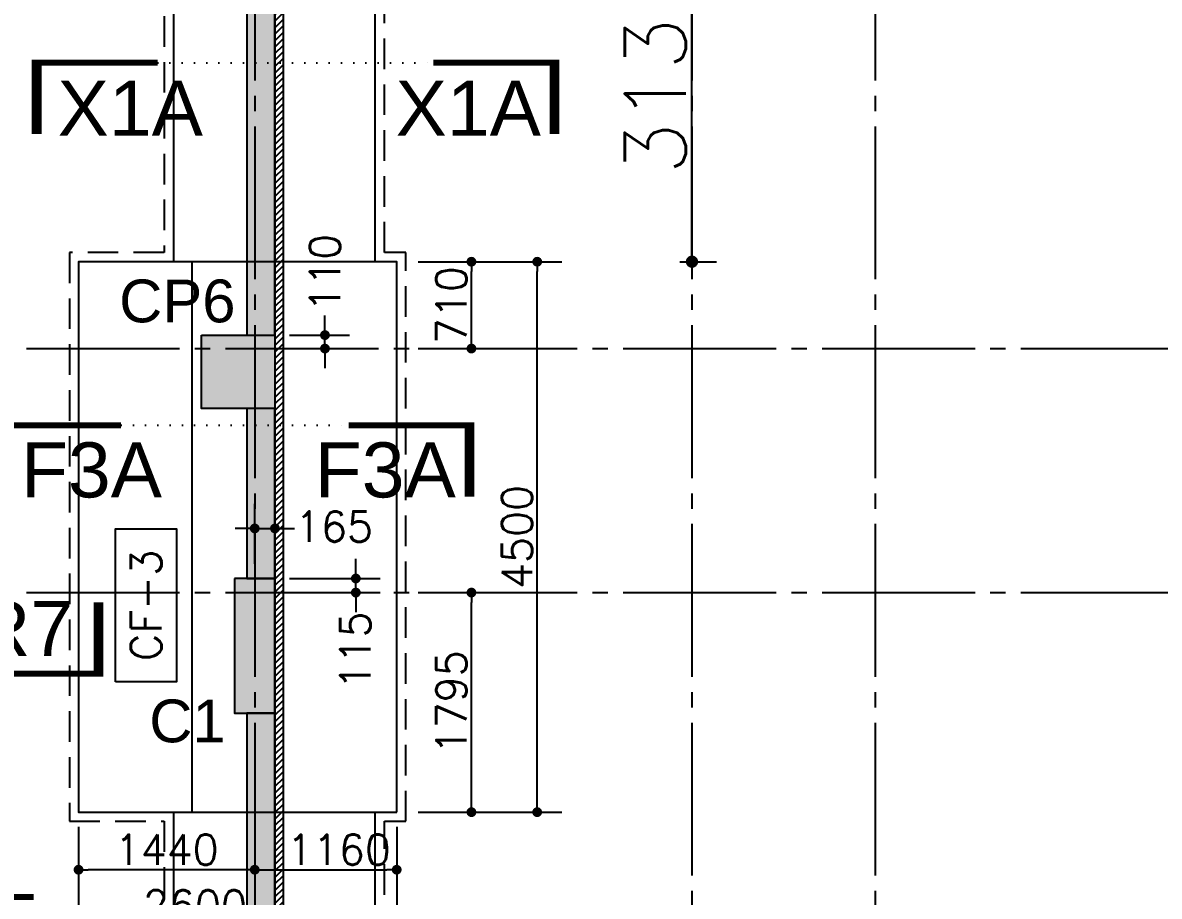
# Model space of a CAD drawing. Extents: x -200722 to 834823, y -494970 to 88783.
# Drawn here: x 274863 to 284150, y 2324 to 9466 of the extents above; entities that cross this region are included whole.
import ezdxf
from ezdxf.enums import TextEntityAlignment as Align

# ---------------------------------------------------------------- set-up
doc = ezdxf.new("R2010")
doc.units = 0
doc.header["$LTSCALE"] = 100
doc.header["$MEASUREMENT"] = 0
doc.header["$PDMODE"] = 34
for name, pattern in [('ACAD_ISO04W100', [30, 24, -3, 0, -3]), ('CL', [3.25, 2.5, -0.25, 0.25, -0.25]), ('DOT', [0.25, 0, -0.25]), ('HIDDEN', [0.375, 0.25, -0.125])]:
    doc.linetypes.add(name, pattern=pattern)
doc.layers.get('0').update_dxf_attribs({"linetype": 'CONTINUOUS'})
doc.layers.get('DEFPOINTS').update_dxf_attribs({"linetype": 'CONTINUOUS'})
for name, color, linetype in [('A-Grid', 5, 'ACAD_ISO04W100'), ('BEAM', 4, 'CONTINUOUS'), ('COL', 150, 'CONTINUOUS'), ('COL. SHED. STEEL.', 6, 'CONTINUOUS'), ('COL_H', 235, 'CONTINUOUS'), ('DIM', 3, 'CONTINUOUS'), ('F_EXEC', 3, 'HIDDEN'), ('F_FTG1', 11, 'CONTINUOUS'), ('RCCWALL', 6, 'CONTINUOUS'), ('TEXT', 2, 'CONTINUOUS')]:
    doc.layers.add(name, color=color, linetype=linetype)
doc.layers.add('HATCH', color=252, linetype='CONTINUOUS', lineweight=30)
doc.styles.add('AR', font='arial.ttf')
doc.styles.add('ROMANS', font='romans.shx')
doc.styles.get("Standard").update_dxf_attribs({"font": 'simplex.shx'})
doc.styles.add('TIMES-N', font='arial.ttf')
doc.dimstyles.new('01 S.K', dxfattribs={"dimtxt": 230, "dimasz": 100, "dimexe": 200, "dimexo": 100, "dimgap": 50, "dimtad": 1, "dimdec": 0, "dimzin": 0, "dimdsep": 46, "dimtxsty": 'Standard', "dimblk": 'DOT', "dimcen": 0.09, "dimclrd": 4, "dimclre": 4, "dimclrt": 4, "dimadec": 0, "dimazin": 0, "dimtfac": 1, "dimtdec": 0, "dimtofl": 0, "dimtmove": 0, "dimatfit": 3, "dimfxl": 2, "dimtolj": 1, "dimtzin": 0, "dimarcsym": 1})
doc.dimstyles.new('STANDARD$0', dxfattribs={"dimtxt": 2.5, "dimasz": 2.5, "dimexe": 2, "dimexo": 0.7, "dimgap": 0.9, "dimtad": 1, "dimdec": 0, "dimdsep": 46, "dimtxsty": 'ROMANS', "dimcen": 0.09, "dimclrd": 4, "dimclre": 4, "dimclrt": 3, "dimadec": 0, "dimazin": 0, "dimtfac": 1, "dimtdec": 0, "dimtmove": 0, "dimatfit": 3, "dimfxl": 1, "dimtolj": 1, "dimtzin": 0, "dimarcsym": 0})

# ---------------------------------------------------------------- blocks, each defined once
blk = doc.blocks.new('DOT')
at = {"color": 0, "linetype": 'ByBlock'}
blk.add_line((-0.5, 0), (-1, 0), dxfattribs=at)
at = {"color": 0, "linetype": 'ByBlock', "const_width": 0.5}
blk.add_lwpolyline([(-0.25, 0, 1), (0.25, 0, 1)], format="xyb", close=True, dxfattribs=at)
blk = doc.blocks.new('*D805')
at = {"layer": 'BEAM', "color": 0, "lineweight": -2, "transparency": 16777216}
for p, q in [((276758.6, 5041.9), (276758.6, 5531.3)), ((276923.6, 5041.9), (276923.6, 5531.3)), ((276678.6, 5331.3), (276598.6, 5331.3)), ((276758.6, 5331.3), (276923.6, 5331.3)), ((277003.6, 5331.3), (277083.6, 5331.3))]:
    blk.add_line(p, q, dxfattribs=at)
at = {"layer": 'DEFPOINTS', "color": 0, "lineweight": -3, "transparency": 16777216}
for p in [(276923.6, 5331.3), (276758.6, 4921.9, 7446.6), (276923.6, 4921.9, 7446.6)]:
    blk.add_point(p, dxfattribs=at)
at = {"layer": 'BEAM', "color": 0, "lineweight": -2, "transparency": 16777216, "xscale": 80, "yscale": 80, "zscale": 80}
blk.add_blockref('DOT', (276758.6, 5331.3), dxfattribs=at)
at = {"layer": 'BEAM', "color": 0, "lineweight": -2, "transparency": 16777216, "xscale": 80, "yscale": 80, "zscale": 80, "rotation": 180}
blk.add_blockref('DOT', (276923.6, 5331.3), dxfattribs=at)
at = {"layer": 'BEAM', "color": 0, "transparency": 16777216, "insert": (277405.5, 5346.4), "char_height": 248, "attachment_point": 5}
blk.add_mtext('\\A1;165', dxfattribs=at)
blk = doc.blocks.new('_DOT')
at = {"color": 0, "linetype": 'ByBlock'}
blk.add_line((-0.5, 0), (-1, 0), dxfattribs=at)
at = {"color": 0, "linetype": 'ByBlock', "const_width": 0.5}
blk.add_lwpolyline([(-0.25, 0, 1), (0.25, 0, 1)], format="xyb", close=True, dxfattribs=at)
blk = doc.blocks.new('*D806')
at = {"layer": 'BEAM', "color": 0, "lineweight": -2, "transparency": 16777216}
for p, q in [((277584.7, 5001.9), (277584.7, 5081.9)), ((277043.6, 4921.9), (277784.7, 4921.9)), ((277584.7, 4806.9), (277584.7, 4921.9)), ((277043.6, 4806.9), (277784.7, 4806.9)), ((277584.7, 4726.9), (277584.7, 4646.9))]:
    blk.add_line(p, q, dxfattribs=at)
at = {"layer": 'DEFPOINTS', "color": 0, "lineweight": -3, "transparency": 16777216}
for p in [(276923.6, 4921.9, 7446.6), (277584.7, 4921.9), (276923.6, 4806.9, 7446.6)]:
    blk.add_point(p, dxfattribs=at)
at = {"layer": 'BEAM', "color": 0, "lineweight": -2, "transparency": 16777216, "xscale": 80, "yscale": 80, "zscale": 80}
for p, rotation in [((277584.7, 4921.9), 270), ((277584.7, 4806.9), 90)]:
    blk.add_blockref('DOT', p, dxfattribs=dict(at, rotation=rotation))
at = {"layer": 'BEAM', "color": 0, "transparency": 16777216, "insert": (277579.7, 4333.5), "char_height": 248, "attachment_point": 5, "rotation": 90}
blk.add_mtext('\\A1;115', dxfattribs=at)
blk = doc.blocks.new('*D807')
at = {"layer": 'BEAM', "color": 0, "lineweight": -2, "transparency": 16777216}
for p, q in [((277332.1, 6991.9), (277332.1, 7071.9)), ((277043.6, 6911.9), (277532.1, 6911.9)), ((277332.1, 6801.9), (277332.1, 6911.9)), ((277043.6, 6801.9), (277532.1, 6801.9)), ((277332.1, 6721.9), (277332.1, 6641.9))]:
    blk.add_line(p, q, dxfattribs=at)
at = {"layer": 'DEFPOINTS', "color": 0, "lineweight": -3, "transparency": 16777216}
for p in [(276923.6, 6911.9, 7446.6), (277332.1, 6911.9), (276923.6, 6801.9, 7446.6)]:
    blk.add_point(p, dxfattribs=at)
at = {"layer": 'BEAM', "color": 0, "lineweight": -2, "transparency": 16777216, "xscale": 80, "yscale": 80, "zscale": 80}
for p, rotation in [((277332.1, 6911.9), 270), ((277332.1, 6801.9), 90)]:
    blk.add_blockref('DOT', p, dxfattribs=dict(at, rotation=rotation))
at = {"layer": 'BEAM', "color": 0, "transparency": 16777216, "insert": (277331.6, 7420.8), "char_height": 248, "attachment_point": 5, "rotation": 90}
blk.add_mtext('\\A1;110', dxfattribs=at)
blk = doc.blocks.new('*D808')
at = {"layer": 'BEAM', "color": 0, "lineweight": -2, "transparency": 16777216}
for p, q in [((275318.6, 2891.9), (275318.6, 2341.1)), ((276758.6, 2891.9), (276758.6, 2341.1)), ((276678.6, 2541.1), (275398.6, 2541.1))]:
    blk.add_line(p, q, dxfattribs=at)
at = {"layer": 'DEFPOINTS', "color": 0, "lineweight": -3, "transparency": 16777216}
for p in [(275318.6, 3011.9, 7446.6), (276758.6, 3011.9, 7446.6), (275318.6, 2541.1)]:
    blk.add_point(p, dxfattribs=at)
at = {"layer": 'BEAM', "color": 0, "lineweight": -2, "transparency": 16777216, "xscale": 80, "yscale": 80, "zscale": 80, "rotation": 180}
blk.add_blockref('DOT', (275318.6, 2541.1), dxfattribs=at)
at = {"layer": 'BEAM', "color": 0, "lineweight": -2, "transparency": 16777216, "xscale": 80, "yscale": 80, "zscale": 80}
blk.add_blockref('DOT', (276758.6, 2541.1), dxfattribs=at)
at = {"layer": 'BEAM', "color": 0, "transparency": 16777216, "insert": (276038.6, 2705.1), "char_height": 248, "attachment_point": 5}
blk.add_mtext('\\A1;1440', dxfattribs=at)
blk = doc.blocks.new('*D809')
at = {"layer": 'BEAM', "color": 0, "lineweight": -2, "transparency": 16777216}
for p, q in [((276758.6, 2891.9), (276758.6, 2341.1)), ((277918.6, 2891.9), (277918.6, 2341.1)), ((276838.6, 2541.1), (277838.6, 2541.1))]:
    blk.add_line(p, q, dxfattribs=at)
at = {"layer": 'DEFPOINTS', "color": 0, "lineweight": -3, "transparency": 16777216}
for p in [(276758.6, 3011.9, 7446.6), (277918.6, 3011.9, 7446.6), (277918.6, 2541.1)]:
    blk.add_point(p, dxfattribs=at)
at = {"layer": 'BEAM', "color": 0, "lineweight": -2, "transparency": 16777216, "xscale": 80, "yscale": 80, "zscale": 80, "rotation": 180}
blk.add_blockref('DOT', (276758.6, 2541.1), dxfattribs=at)
at = {"layer": 'BEAM', "color": 0, "lineweight": -2, "transparency": 16777216, "xscale": 80, "yscale": 80, "zscale": 80}
blk.add_blockref('DOT', (277918.6, 2541.1), dxfattribs=at)
at = {"layer": 'BEAM', "color": 0, "transparency": 16777216, "insert": (277445.8, 2705.1), "char_height": 248, "attachment_point": 5}
blk.add_mtext('\\A1;1160', dxfattribs=at)
blk = doc.blocks.new('*D810')
at = {"layer": 'BEAM', "color": 0, "lineweight": -2, "transparency": 16777216}
for p, q in [((275318.6, 2891.9), (275318.6, 1884.9)), ((277918.6, 2891.9), (277918.6, 1884.9)), ((275398.6, 2084.9), (277838.6, 2084.9))]:
    blk.add_line(p, q, dxfattribs=at)
at = {"layer": 'DEFPOINTS', "color": 0, "lineweight": -3, "transparency": 16777216}
for p in [(275318.6, 3011.9, 7446.6), (277918.6, 3011.9, 7446.6), (277918.6, 2084.9)]:
    blk.add_point(p, dxfattribs=at)
at = {"layer": 'BEAM', "color": 0, "lineweight": -2, "transparency": 16777216, "xscale": 80, "yscale": 80, "zscale": 80, "rotation": 180}
blk.add_blockref('DOT', (275318.6, 2084.9), dxfattribs=at)
at = {"layer": 'BEAM', "color": 0, "lineweight": -2, "transparency": 16777216, "xscale": 80, "yscale": 80, "zscale": 80}
blk.add_blockref('DOT', (277918.6, 2084.9), dxfattribs=at)
at = {"layer": 'BEAM', "color": 0, "transparency": 16777216, "insert": (276269.4, 2248.9), "char_height": 248, "attachment_point": 5}
blk.add_mtext('\\A1;2600', dxfattribs=at)
blk = doc.blocks.new('*D811')
at = {"layer": 'BEAM', "color": 0, "lineweight": -2, "transparency": 16777216}
for p, q in [((278093.6, 4806.9), (278729.3, 4806.9)), ((278529.3, 3091.9), (278529.3, 4726.9)), ((278093.6, 3011.9), (278729.3, 3011.9))]:
    blk.add_line(p, q, dxfattribs=at)
at = {"layer": 'DEFPOINTS', "color": 0, "lineweight": -3, "transparency": 16777216}
for p in [(277973.6, 4806.9, 7446.6), (278529.3, 4806.9), (277973.6, 3011.9, 7446.6)]:
    blk.add_point(p, dxfattribs=at)
at = {"layer": 'BEAM', "color": 0, "lineweight": -2, "transparency": 16777216, "xscale": 80, "yscale": 80, "zscale": 80}
for p, rotation in [((278529.3, 4806.9), 90), ((278529.3, 3011.9), 270)]:
    blk.add_blockref('DOT', p, dxfattribs=dict(at, rotation=rotation))
at = {"layer": 'BEAM', "color": 0, "transparency": 16777216, "insert": (278365.3, 3909.4), "char_height": 248, "attachment_point": 5, "rotation": 90}
blk.add_mtext('\\A1;1795', dxfattribs=at)
blk = doc.blocks.new('*D812')
at = {"layer": 'BEAM', "color": 0, "lineweight": -2, "transparency": 16777216}
for p, q in [((278093.6, 7511.9), (278729.3, 7511.9)), ((278529.3, 6881.9), (278529.3, 7431.9)), ((278093.6, 6801.9), (278729.3, 6801.9))]:
    blk.add_line(p, q, dxfattribs=at)
at = {"layer": 'DEFPOINTS', "color": 0, "lineweight": -3, "transparency": 16777216}
for p in [(277973.6, 7511.9, 7446.6), (278529.3, 7511.9), (277973.6, 6801.9, 7446.6)]:
    blk.add_point(p, dxfattribs=at)
at = {"layer": 'BEAM', "color": 0, "lineweight": -2, "transparency": 16777216, "xscale": 80, "yscale": 80, "zscale": 80}
for p, rotation in [((278529.3, 7511.9), 90), ((278529.3, 6801.9), 270)]:
    blk.add_blockref('DOT', p, dxfattribs=dict(at, rotation=rotation))
at = {"layer": 'BEAM', "color": 0, "transparency": 16777216, "insert": (278365.3, 7156.9), "char_height": 248, "attachment_point": 5, "rotation": 90}
blk.add_mtext('\\A1;710', dxfattribs=at)
blk = doc.blocks.new('*D813')
at = {"layer": 'BEAM', "color": 0, "lineweight": -2, "transparency": 16777216}
for p, q in [((278093.6, 7511.9), (279266.7, 7511.9)), ((279066.7, 3091.9), (279066.7, 7431.9)), ((278093.6, 3011.9), (279266.7, 3011.9))]:
    blk.add_line(p, q, dxfattribs=at)
at = {"layer": 'DEFPOINTS', "color": 0, "lineweight": -3, "transparency": 16777216}
for p in [(277973.6, 7511.9, 7446.6), (279066.7, 7511.9), (277973.6, 3011.9, 7446.6)]:
    blk.add_point(p, dxfattribs=at)
at = {"layer": 'BEAM', "color": 0, "lineweight": -2, "transparency": 16777216, "xscale": 80, "yscale": 80, "zscale": 80}
for p, rotation in [((279066.7, 7511.9), 90), ((279066.7, 3011.9), 270)]:
    blk.add_blockref('DOT', p, dxfattribs=dict(at, rotation=rotation))
at = {"layer": 'BEAM', "color": 0, "transparency": 16777216, "insert": (278902.7, 5261.9), "char_height": 248, "attachment_point": 5, "rotation": 90}
blk.add_mtext('\\A1;4500', dxfattribs=at)
blk = doc.blocks.new('*D2982')
at = {"color": 4, "lineweight": -2, "ltscale": 0.4, "transparency": 16777216}
for p, q in [((280231.6, 10648.1), (280531.6, 10648.1)), ((280331.6, 7611.9), (280331.6, 10548.1)), ((280231.6, 7511.9), (280531.6, 7511.9))]:
    blk.add_line(p, q, dxfattribs=at)
at = {"layer": 'DEFPOINTS', "color": 0, "lineweight": -3, "ltscale": 0.4, "transparency": 16777216}
for p in [(277372.7, 10648.1), (280331.6, 10648.1), (277743.6, 7511.9)]:
    blk.add_point(p, dxfattribs=at)
at = {"color": 4, "lineweight": -2, "ltscale": 0.4, "transparency": 16777216, "xscale": 100, "yscale": 100, "zscale": 100}
for p, rotation in [((280331.6, 10648.1), 90), ((280331.6, 7511.9), 270)]:
    blk.add_blockref('_DOT', p, dxfattribs=dict(at, rotation=rotation))
at = {"color": 4, "lineweight": -3, "ltscale": 0.4, "transparency": 16777216, "insert": (280031.6, 9080), "char_height": 500, "attachment_point": 5, "rotation": 90}
blk.add_mtext('\\A1;3136', dxfattribs=at)

msp = doc.modelspace()

# ---------------------------------------------------------------- hatches: boundary and pattern name
at = {"layer": 'COL_H', "ltscale": 0.4, "true_color": 0x000000}
msp.add_hatch(color=18, dxfattribs=at).paths.add_polyline_path([(276593.6, 4921.9), (276593.6, 3821.9), (276923.6, 3821.9), (276923.6, 4921.9)])
at = {"layer": 'DIM', "ltscale": 0.4, "true_color": 0x000000}
h = msp.add_hatch(dxfattribs=at)
h.set_pattern_fill('ANSI31', color=18, scale=300, style=0)
h.paths.add_polyline_path([(276993.6, 24919.4), (276923.6, 24919.4), (276923.6, -6688.1), (276993.6, -6688.1)])
at = {"layer": 'HATCH', "lineweight": -3, "ltscale": 0.4, "true_color": 0x000000}
for points in [[(276693.6, 6911.9), (276923.6, 6911.9), (276923.6, 13551.9), (276693.6, 13551.9)], [(276693.6, 4921.9), (276923.6, 4921.9), (276923.6, 6311.9), (276693.6, 6311.9)], [(276693.6, -38.1), (276923.6, -38.1), (276923.6, 3821.9), (276693.6, 3821.9)]]:
    msp.add_hatch(color=18, dxfattribs=at).paths.add_polyline_path(points)
at = {"layer": 'HATCH', "ltscale": 0.4, "true_color": 0x000000}
msp.add_hatch(color=18, dxfattribs=at).paths.add_polyline_path([(276323.6, 6911.9), (276923.6, 6911.9), (276923.6, 6311.9), (276323.6, 6311.9)])

# ---------------------------------------------------------------- linework, layer by layer
at = {"color": 1, "linetype": 'DOT', "ltscale": 4}
for p, q in [((275965.6, 9138.6, 7446.6), (278219.2, 9138.6, 7446.6)), ((275666.3, 6174.3, 7446.6), (277524.9, 6174.3, 7446.6))]:
    msp.add_line(p, q, dxfattribs=at)
at = {"layer": 'A-Grid', "color": 8, "linetype": 'CL', "ltscale": 5}
for p, q in [((224519.6, 6801.9, 7446.6), (303382.6, 6801.9, 7446.6)), ((224519.6, 4806.9, 7446.6), (303382.6, 4806.9, 7446.6))]:
    msp.add_line(p, q, dxfattribs=at)
at = {"layer": 'A-Grid', "color": 8, "linetype": 'CL', "ltscale": 5, "elevation": 7446.6}
for points in [[(276758.6, 62242.9), (276758.6, -9708.8)], [(280331.6, 62242.9), (280331.6, -9708.8)], [(281827.6, 62242.9), (281827.6, -9708.8)]]:
    msp.add_lwpolyline(points, dxfattribs=at)
at = {"layer": 'COL', "color": 18, "ltscale": 500, "true_color": 0x000000, "elevation": 10894.5}
msp.add_lwpolyline([(276323.6, 6911.9), (276923.6, 6911.9), (276923.6, 6311.9), (276323.6, 6311.9), (276323.6, 6911.9)], dxfattribs=at)
at = {"layer": 'COL. SHED. STEEL.', "color": 18, "ltscale": 500, "true_color": 0x000000, "elevation": 7446.6}
msp.add_lwpolyline([(276593.6, 4921.9), (276593.6, 3821.9), (276923.6, 3821.9), (276923.6, 4921.9), (276593.6, 4921.9)], dxfattribs=at)
at = {"layer": 'DIM', "color": 1, "elevation": 7446.6}
for points in [[(274976.5, 8555.5, 80, 80, 0), (274976.5, 9138.6, 50, 50, 0), (275965.6, 9138.6, 50, 50, 0)], [(279208.4, 8555.5, 80, 80, 0), (279208.4, 9138.6, 50, 50, 0), (278219.2, 9138.6, 50, 50, 0)], [(274677.1, 5591.2, 80, 80, 0), (274677.1, 6174.3, 50, 50, 0), (275666.3, 6174.3, 50, 50, 0)], [(278514, 5591.2, 80, 80, 0), (278514, 6174.3, 50, 50, 0), (277524.9, 6174.3, 50, 50, 0)], [(275481.9, 4726.7, 80, 80, 0), (275481.9, 4143.5, 50, 50, 0), (274492.7, 4143.5, 50, 50, 0)]]:
    msp.add_lwpolyline(points, format="xyseb", dxfattribs=at)
at = {"layer": 'F_EXEC', "color": 18, "ltscale": 10, "true_color": 0x000000}
for p, q in [((276018.6, 24144.4, 14893.2), (276018.6, 7586.9, 14893.2)), ((277818.6, 7586.9, 14893.2), (277818.6, 24144.4, 14893.2)), ((276018.6, 2936.9, 7446.6), (276018.6, 1586.9, 7446.6)), ((277818.6, 1586.9, 7446.6), (277818.6, 2936.9, 7446.6))]:
    msp.add_line(p, q, dxfattribs=at)
at = {"layer": 'F_EXEC', "color": 18, "ltscale": 10, "true_color": 0x000000, "elevation": 7446.6}
for points in [[(276018.6, 7586.9), (275243.6, 7586.9), (275243.6, 2936.9), (276018.6, 2936.9)], [(277818.6, 2936.9), (277993.6, 2936.9), (277993.6, 7586.9), (277818.6, 7586.9)]]:
    msp.add_lwpolyline(points, dxfattribs=at)
at = {"layer": 'F_FTG1', "color": 18, "ltscale": 0.4, "true_color": 0x000000}
for p, q in [((276093.6, 24219.4, 14893.2), (276093.6, 7511.9, 14893.2)), ((277743.6, 7511.9, 14893.2), (277743.6, 24219.4, 14893.2)), ((276093.6, 3011.9, 7446.6), (276093.6, 1511.9, 7446.6)), ((277743.6, 1511.9, 7446.6), (277743.6, 3011.9, 7446.6))]:
    msp.add_line(p, q, dxfattribs=at)
at = {"layer": 'F_FTG1', "color": 18, "ltscale": 0.4, "true_color": 0x000000, "elevation": 7446.6}
for points in [[(277918.6, 3011.9), (277918.6, 7511.9), (275318.6, 7511.9), (275318.6, 3011.9)], [(276243.6, 3011.9), (276993.6, 3011.9), (276993.6, 7511.9), (276243.6, 7511.9)]]:
    msp.add_lwpolyline(points, close=True, dxfattribs=at)
at = {"layer": 'RCCWALL', "color": 1, "ltscale": 0.4, "elevation": 7446.6}
msp.add_lwpolyline([(276993.6, 24919.4), (276923.6, 24919.4), (276923.6, -6688.1), (276993.6, -6688.1)], close=True, dxfattribs=at)
at = {"layer": 'RCCWALL', "color": 42, "ltscale": 0.4, "elevation": 7446.6}
for points in [[(276693.6, 6911.9), (276923.6, 6911.9), (276923.6, 13551.9), (276693.6, 13551.9)], [(276693.6, 4921.9), (276923.6, 4921.9), (276923.6, 6311.9), (276693.6, 6311.9)], [(276693.6, -38.1), (276923.6, -38.1), (276923.6, 3821.9), (276693.6, 3821.9)]]:
    msp.add_lwpolyline(points, close=True, dxfattribs=at)
at = {"layer": 'TEXT', "color": 18, "true_color": 0x000000, "elevation": -7446.6}
msp.add_lwpolyline([(275620.3, 4078), (275620.3, 5326.8), (276120.2, 5326.8), (276120.2, 4078)], close=True, dxfattribs=at)

# ---------------------------------------------------------------- texts
at = {"layer": 'TEXT', "color": 18, "true_color": 0x000000, "style": 'TIMES-N'}
for s, p in [('X1A', (275147.2, 8766.2, 7446.6)), ('X1A', (277909.3, 8766.2, 7446.6)), ('F3A', (274847.8, 5809.9, 7446.6)), ('F3A', (277248.9, 5809.9, 7446.6)), ('R7', (274471.4, 4514.1, 7446.6)), ('R5', (274201, 2117))]:
    msp.add_text(s, height=450, dxfattribs=at).set_placement(p, align=Align.MIDDLE_LEFT)
at = {"layer": 'TEXT', "color": 18, "true_color": 0x000000, "style": 'AR'}
for s, p in [('CP6', (275650.5, 7016.2)), ('C1', (275896.4, 3582.7, 7446.6))]:
    msp.add_text(s, height=350, dxfattribs=at).set_placement(p)
at = {"layer": 'TEXT', "color": 18, "true_color": 0x000000}
msp.add_text('CF-3', height=250, rotation=90, dxfattribs=at).set_placement((275870.3, 4702.4, -7446.6), align=Align.MIDDLE)

# ---------------------------------------------------------------- dimensions: what is measured, and where the dimension line sits
at = {"color": 5, "lineweight": -3, "ltscale": 0.4}
dim = msp.add_linear_dim(base=(280331.6, 10648.1), p1=(277743.6, 7511.9, 14893.2), p2=(277372.7, 10648.1, 7446.6), angle=90, dimstyle='01 S.K', override={"dimtxt": 500, "dimfxl": 100, "dimfxlon": 1}, dxfattribs=at)
dim.commit()
dim.dimension.update_dxf_attribs({"geometry": '*D2982', "text_midpoint": (280031.6, 9080)})
at = {"layer": 'BEAM', "color": 18, "true_color": 0x000000}
for base, p1, p2, angle, picture, middle in [((277332.1, 6911.9), (276923.6, 6801.9, 7446.6), (276923.6, 6911.9, 7446.6), 90, '*D807', (277331.6, 7420.8)), ((276923.6, 5331.3), (276758.6, 4921.9, 7446.6), (276923.6, 4921.9, 7446.6), 180, '*D805', (277405.5, 5346.4)), ((277584.7, 4921.9), (276923.6, 4806.9, 7446.6), (276923.6, 4921.9, 7446.6), 90, '*D806', (277579.7, 4333.5))]:
    dim = msp.add_linear_dim(base=base, p1=p1, p2=p2, angle=angle, dimstyle='STANDARD$0', override={"dimscale": 8, "dimtxt": 31, "dimasz": 10, "dimexe": 25, "dimexo": 15, "dimgap": 5, "dimzin": 3, "dimtxsty": 'Standard', "dimblk": 'DOT', "dimcen": 3, "dimdle": 1, "dimclrd": 0, "dimclre": 0, "dimclrt": 0, "dimtmove": 2, "dimldrblk": 'DOT', "dimtzin": 3}, dxfattribs=at)
    dim.commit()
    dim.dimension.update_dxf_attribs({"geometry": picture, "text_midpoint": middle, "dimtype": 160})
for base, p1, p2, picture, middle in [((278529.3, 7511.9), (277973.6, 6801.9, 7446.6), (277973.6, 7511.9, 7446.6), '*D812', (278365.3, 7156.9)), ((279066.7, 7511.9), (277973.6, 3011.9, 7446.6), (277973.6, 7511.9, 7446.6), '*D813', (278902.7, 5261.9)), ((278529.3, 4806.9), (277973.6, 3011.9, 7446.6), (277973.6, 4806.9, 7446.6), '*D811', (278365.3, 3909.4))]:
    dim = msp.add_linear_dim(base=base, p1=p1, p2=p2, angle=90, dimstyle='STANDARD$0', override={"dimscale": 8, "dimtxt": 31, "dimasz": 10, "dimexe": 25, "dimexo": 15, "dimgap": 5, "dimzin": 3, "dimtxsty": 'Standard', "dimblk": 'DOT', "dimcen": 3, "dimdle": 1, "dimclrd": 0, "dimclre": 0, "dimclrt": 0, "dimtmove": 2, "dimldrblk": 'DOT', "dimtzin": 3}, dxfattribs=at)
    dim.commit()
    dim.dimension.update_dxf_attribs({"geometry": picture, "text_midpoint": middle})
dim = msp.add_linear_dim(base=(275318.6, 2541.1), p1=(276758.6, 3011.9, 7446.6), p2=(275318.6, 3011.9, 7446.6), dimstyle='STANDARD$0', override={"dimscale": 8, "dimtxt": 31, "dimasz": 10, "dimexe": 25, "dimexo": 15, "dimgap": 5, "dimzin": 3, "dimtxsty": 'Standard', "dimblk": 'DOT', "dimcen": 3, "dimdle": 1, "dimclrd": 0, "dimclre": 0, "dimclrt": 0, "dimtmove": 2, "dimldrblk": 'DOT', "dimtzin": 3}, dxfattribs=at)
dim.commit()
dim.dimension.update_dxf_attribs({"geometry": '*D808', "text_midpoint": (276038.6, 2705.1)})
for base, p1, picture, middle in [((277918.6, 2084.9), (275318.6, 3011.9, 7446.6), '*D810', (276269.4, 2248.9)), ((277918.6, 2541.1), (276758.6, 3011.9, 7446.6), '*D809', (277445.8, 2705.1))]:
    dim = msp.add_linear_dim(base=base, p1=p1, p2=(277918.6, 3011.9, 7446.6), dimstyle='STANDARD$0', override={"dimscale": 8, "dimtxt": 31, "dimasz": 10, "dimexe": 25, "dimexo": 15, "dimgap": 5, "dimzin": 3, "dimtxsty": 'Standard', "dimblk": 'DOT', "dimcen": 3, "dimdle": 1, "dimclrd": 0, "dimclre": 0, "dimclrt": 0, "dimtmove": 2, "dimldrblk": 'DOT', "dimtzin": 3}, dxfattribs=at)
    dim.commit()
    dim.dimension.update_dxf_attribs({"geometry": picture, "text_midpoint": middle, "dimtype": 160})

doc.saveas('drawing.dxf')
